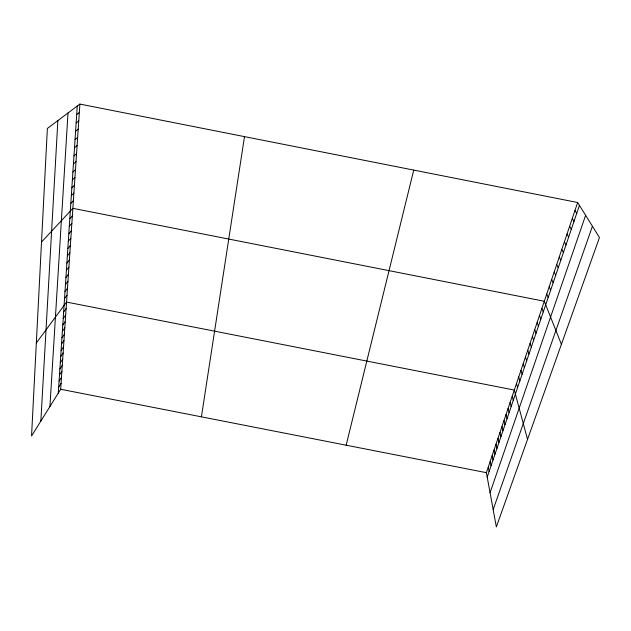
<?xml version="1.0" encoding="UTF-8"?>
<svg xmlns="http://www.w3.org/2000/svg" width="631" height="631" viewBox="0 0 631 631"><rect width="100%" height="100%" fill="white"/><g stroke="black" fill="none" stroke-linecap="round" stroke-linejoin="round"><path stroke-width="0.95" d="M40.857 421.074L57.871 120.592M49.928 406.506L68.006 112.988M58.281 393.105L77.258 106.055M79.892 104.076L47.364 128.464L31.55 435.997L60.679 389.264L79.892 104.076L577.665 202.512L599.45 237.54L496.352 526.924L486.383 472.674L577.665 202.512M201.415 416.839L244.497 136.627M346.151 445.194L413.739 170.094M487.203 477.139L579.432 205.359M490.058 492.701L585.623 215.313M493.166 509.603L592.422 226.237M58.675 387.134L61.081 383.317M59.077 381.116L61.483 377.338M59.48 375.059L61.893 371.312M59.882 368.961L62.295 365.246M60.284 362.817L62.714 359.134M60.694 356.625L63.124 352.974M61.104 350.386L63.542 346.774M61.522 344.108L63.968 340.527M61.941 337.782L64.386 334.233M62.359 331.409L64.812 327.899M62.784 324.981L65.245 321.518M63.21 318.513L65.679 315.082M63.644 311.998L66.113 308.606M36.33 343.012L66.555 302.075L514.297 390.061L527.54 439.389M64.536 298.518L67.02 295.205M64.993 291.546L67.485 288.28M65.458 284.518L67.951 281.292M65.932 277.443L68.432 274.256M66.397 270.305L68.905 267.165M66.878 263.103L69.386 260.019M67.351 255.855L69.875 252.81M67.84 248.543L70.364 245.546M68.322 241.176L70.853 238.226M68.818 233.738L71.35 230.843M69.307 226.253L71.855 223.398M69.812 218.697L72.36 215.897M41.528 242.02L72.873 208.333L544.301 301.255L561.393 344.352M70.822 203.403L73.385 200.713M71.335 195.665L73.898 193.023M71.847 187.857L74.426 185.269M72.368 179.985L74.947 177.453M72.896 172.05L75.483 169.573M73.425 164.044L76.012 161.631M73.953 155.967L76.556 153.617M74.497 147.828L77.1 145.532M75.034 139.617L77.652 137.384M75.586 131.335L78.205 129.158M76.138 122.982L78.765 120.868M76.69 114.558L79.325 112.507M60.679 389.264L486.383 472.674M574.967 210.502L576.702 213.396M572.293 218.421L573.997 221.371M569.635 226.269L571.315 229.282M567.009 234.054L568.649 237.122M564.398 241.768L566.015 244.891M561.811 249.426L563.404 252.597M559.247 257.014L560.809 260.24M556.708 264.539L558.238 267.812M554.184 272L555.682 275.329M551.683 279.407L553.158 282.783M549.199 286.75L550.65 290.173M546.738 294.03L548.165 297.501M541.879 308.417L543.252 311.974M539.481 315.524L540.822 319.128M537.099 322.575L538.417 326.219M534.733 329.563L536.027 333.255M532.39 336.504L533.66 340.235M530.064 343.382L531.31 347.16M527.761 350.205L528.983 354.023M525.473 356.98L526.672 360.837M523.202 363.701L524.377 367.597M520.946 370.365L522.097 374.301M518.714 376.983L519.841 380.95M516.497 383.545L517.601 387.552M512.206 396.244L513.271 400.322M510.132 402.381L511.173 406.49M508.073 408.478L509.099 412.619M506.03 414.528L507.032 418.7M503.995 420.53L504.981 424.734M501.984 426.493L502.946 430.728M499.981 432.409L500.927 436.676M498.001 438.285L498.924 442.583M496.029 444.121L496.936 448.452M494.073 449.911L494.964 454.273M492.125 455.669L493 460.046M490.2 461.379L491.052 465.788M488.284 467.043L489.12 471.483"/></g></svg>
